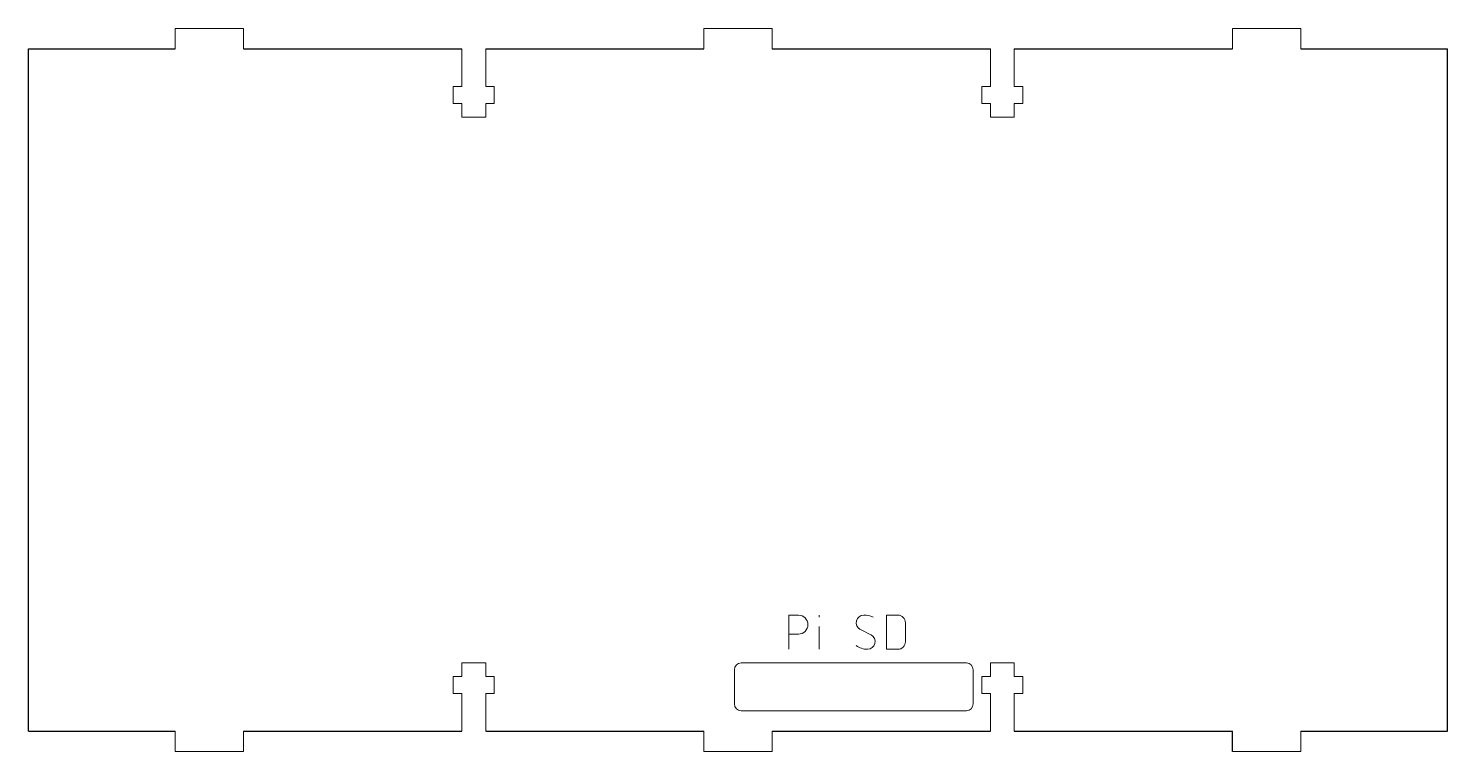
# Model space of a CAD drawing. Header units: millimetres. Extents: x 0 to 208, y 7 to 113.
import ezdxf

# ---------------------------------------------------------------- set-up
doc = ezdxf.new("R2010")
doc.units = ezdxf.units.MM
for name, color, linetype, lineweight in [('3x10_Male', 1, 'CONTINUOUS', 0), ('Cutouts', 1, 'CONTINUOUS', 0), ('M3_ScrewJoint', 1, 'CONTINUOUS', 0), ('Text', 7, 'CONTINUOUS', 0)]:
    doc.layers.add(name, color=color, linetype=linetype, lineweight=lineweight)
doc.layers.add('Panel', color=1, linetype='CONTINUOUS')

msp = doc.modelspace()

# ---------------------------------------------------------------- linework, layer by layer
at = {"layer": '3x10_Male'}
for p, q in [((21.53, 110), (21.53, 113)), ((21.53, 113), (31.53, 113)), ((31.53, 113), (31.53, 110)), ((99, 110), (99, 113)), ((99, 113), (109, 113)), ((109, 113), (109, 110)), ((176.47, 110), (176.47, 113)), ((176.47, 113), (186.47, 113)), ((186.47, 113), (186.47, 110)), ((21.53, 10), (21.53, 7)), ((31.53, 7), (31.53, 10)), ((99, 10), (99, 7)), ((109, 7), (109, 10)), ((186.47, 7), (186.47, 10)), ((21.53, 7), (31.53, 7)), ((99, 7), (109, 7)), ((176.47, 7), (186.47, 7))]:
    msp.add_line(p, q, dxfattribs=at)
at = {"layer": 'Cutouts'}
for p, q in [((103.47, 14), (103.47, 19)), ((104.47, 20), (137.47, 20)), ((138.47, 14), (138.47, 19)), ((104.47, 13), (137.47, 13))]:
    msp.add_line(p, q, dxfattribs=at)
for centre, start, end in [((104.47, 19), 90, 180), ((137.47, 19), 0, 90), ((104.47, 14), 180, 270), ((137.47, 14), 270, 0)]:
    msp.add_arc(centre, 1, start, end, dxfattribs=at)
at = {"layer": 'M3_ScrewJoint'}
for p, q in [((63.52, 110), (63.52, 104.5)), ((67.02, 104.5), (67.02, 110)), ((140.99, 110), (140.99, 104.5)), ((144.49, 104.5), (144.49, 110)), ((62.27, 102), (62.27, 104.5)), ((63.52, 104.5), (62.27, 104.5)), ((68.27, 104.5), (67.02, 104.5)), ((68.27, 102), (68.27, 104.5)), ((139.74, 102), (139.74, 104.5)), ((140.99, 104.5), (139.74, 104.5)), ((145.74, 104.5), (144.49, 104.5)), ((145.74, 102), (145.74, 104.5)), ((62.27, 102), (63.52, 102)), ((63.52, 102), (63.52, 100)), ((67.02, 100), (67.02, 102)), ((67.02, 102), (68.27, 102)), ((139.74, 102), (140.99, 102)), ((140.99, 102), (140.99, 100)), ((144.49, 100), (144.49, 102)), ((144.49, 102), (145.74, 102)), ((63.52, 100), (67.02, 100)), ((140.99, 100), (144.49, 100)), ((63.52, 20), (67.02, 20)), ((63.52, 18), (63.52, 20)), ((67.02, 20), (67.02, 18)), ((140.99, 20), (144.49, 20)), ((140.99, 18), (140.99, 20)), ((144.49, 20), (144.49, 18)), ((62.27, 18), (62.27, 15.5)), ((62.27, 18), (63.52, 18)), ((67.02, 18), (68.27, 18)), ((68.27, 18), (68.27, 15.5)), ((139.74, 18), (139.74, 15.5)), ((139.74, 18), (140.99, 18)), ((144.49, 18), (145.74, 18)), ((145.74, 18), (145.74, 15.5)), ((63.52, 15.5), (62.27, 15.5)), ((63.52, 10), (63.52, 15.5)), ((67.02, 15.5), (67.02, 10)), ((68.27, 15.5), (67.02, 15.5)), ((140.99, 15.5), (139.74, 15.5)), ((140.99, 10), (140.99, 15.5)), ((144.49, 15.5), (144.49, 10)), ((145.74, 15.5), (144.49, 15.5))]:
    msp.add_line(p, q, dxfattribs=at)
at = {"layer": 'Panel'}
for p, q in [((0, 110), (21.53, 110)), ((0, 10), (0, 110)), ((31.53, 110), (63.52, 110)), ((67.02, 110), (99, 110)), ((109, 110), (140.99, 110)), ((144.49, 110), (176.47, 110)), ((186.47, 110), (208, 110)), ((208, 10), (208, 110)), ((0, 10), (21.53, 10)), ((31.53, 10), (63.52, 10)), ((67.02, 10), (99, 10)), ((109, 10), (140.99, 10)), ((144.49, 10), (176.47, 10)), ((176.47, 7), (176.47, 10)), ((186.47, 10), (208, 10))]:
    msp.add_line(p, q, dxfattribs=at)
at = {"layer": 'Text'}
for p, q in [((111.46, 22), (111.46, 27)), ((111.46, 27), (112.85, 27)), ((115.9, 26.72), (115.9, 27)), ((115.9, 22), (115.9, 25.33)), ((127.43, 27), (125.76, 27)), ((125.76, 27), (125.76, 22)), ((128.54, 23.11), (128.54, 25.89)), ((112.85, 24.22), (111.46, 24.22)), ((123.49, 24.1), (121.93, 24.9)), ((125.76, 22), (127.43, 22))]:
    msp.add_line(p, q, dxfattribs=at)
for centre, radius, start, end in [((112.85, 25.61), 1.39, 270, 90), ((122.43, 25.89), 1.11, 90, 242.981), ((122.43, 23.39), 3.61, 67.3801, 90), ((127.43, 25.89), 1.11, 360, 90), ((122.99, 23.11), 1.11, 270, 62.981), ((127.43, 23.11), 1.11, 270, 0), ((122.99, 24.78), 2.78, 233.1301, 270)]:
    msp.add_arc(centre, radius, start, end, dxfattribs=at)

doc.saveas('drawing.dxf')
